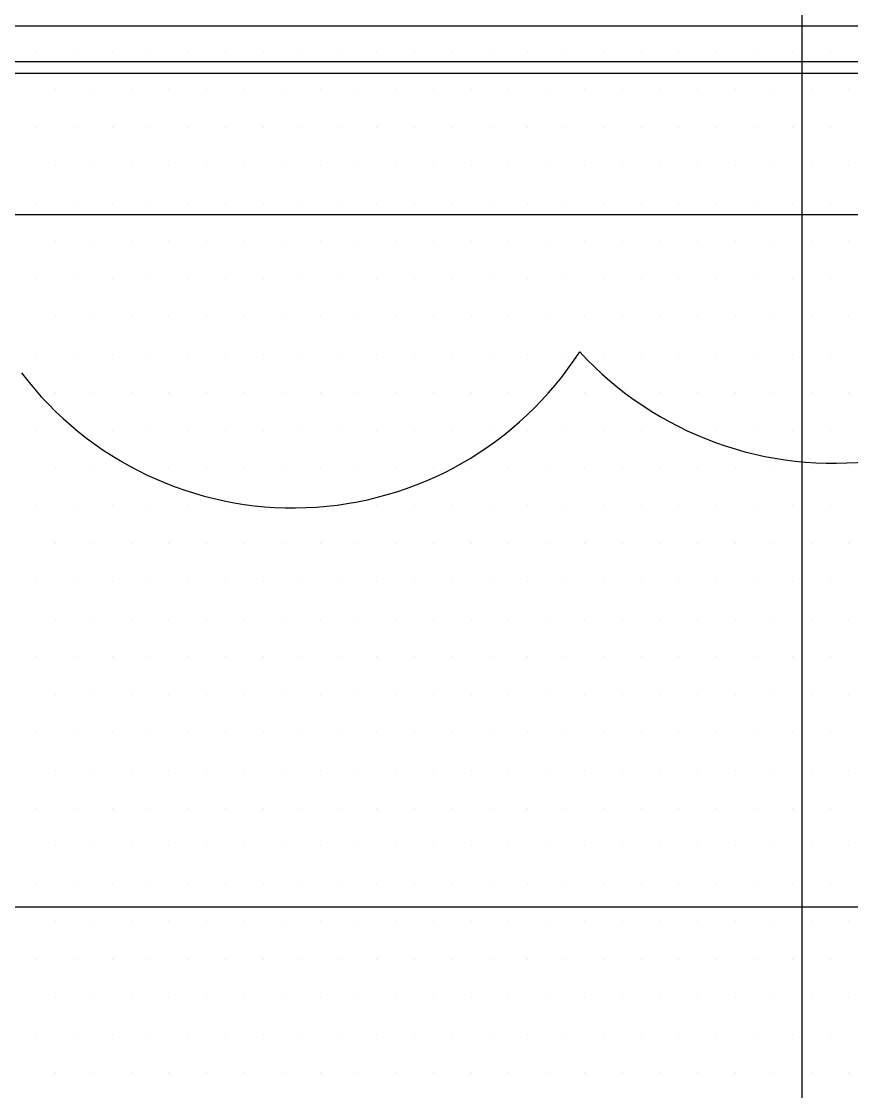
# Model space of a CAD drawing. Header units: millimetres. Extents: x 43168.9 to 43194.6, y -25545.1 to -25543.4.
# Drawn here: x 43177.7993 to 43177.8691, y -25543.9994 to -25543.9095 of the extents above; entities that cross this region are included whole.
import ezdxf

# ---------------------------------------------------------------- set-up
doc = ezdxf.new("R2010")
doc.units = ezdxf.units.MM
doc.header["$LTSCALE"] = 200
doc.linetypes.add('DASHDOT2', pattern=[0.5, 0.25, -0.125, 0, -0.125])
for name, color, linetype in [('aks_sgh', 5, 'DASHDOT2'), ('cam_sgh', 1, 'Continuous'), ('olcudis_sgh', 185, 'Continuous'), ('tarama-zemin_sgh', 197, 'Continuous')]:
    doc.layers.add(name, color=color, linetype=linetype)

msp = doc.modelspace()

# ---------------------------------------------------------------- linework, layer by layer
msp.add_line((43177.846212, -25543.937266), (43177.846212, -25543.937266))
for centre, radius, start, end in [((43177.867502, -25543.917743), 0.028887, 222.51979, 332.51979), ((43177.822133, -25543.921724), 0.028659, 217.15988, 327.15988)]:
    msp.add_arc(centre, radius, start, end)
at = {"layer": 'aks_sgh'}
for p, q in [((43177.864879, -25543.740919), (43177.864879, -25544.609919)), ((43178.16688, -25543.90991), (43177.364878, -25543.90991)), ((43178.16688, -25543.983919), (43177.364878, -25543.983919))]:
    msp.add_line(p, q, dxfattribs=at)
at = {"layer": 'cam_sgh'}
for p, q in [((43177.901879, -25543.91291), (43177.765879, -25543.91291)), ((43177.900879, -25543.91391), (43177.765879, -25543.91391))]:
    msp.add_line(p, q, dxfattribs=at)
at = {"layer": 'olcudis_sgh'}
msp.add_line((43177.901129, -25543.925757), (43177.630629, -25543.925757), dxfattribs=at)
at = {"layer": 'tarama-zemin_sgh'}
for p, q in [((43177.800575, -25543.9121), (43177.800575, -25543.9121)), ((43177.80375, -25543.9121), (43177.80375, -25543.9121)), ((43177.806925, -25543.9121), (43177.806925, -25543.9121)), ((43177.8101, -25543.9121), (43177.8101, -25543.9121)), ((43177.813275, -25543.9121), (43177.813275, -25543.9121)), ((43177.81645, -25543.9121), (43177.81645, -25543.9121)), ((43177.819625, -25543.9121), (43177.819625, -25543.9121)), ((43177.8228, -25543.9121), (43177.8228, -25543.9121)), ((43177.825975, -25543.9121), (43177.825975, -25543.9121)), ((43177.82915, -25543.9121), (43177.82915, -25543.9121)), ((43177.832325, -25543.9121), (43177.832325, -25543.9121)), ((43177.8355, -25543.9121), (43177.8355, -25543.9121)), ((43177.838675, -25543.9121), (43177.838675, -25543.9121)), ((43177.84185, -25543.9121), (43177.84185, -25543.9121)), ((43177.845025, -25543.9121), (43177.845025, -25543.9121)), ((43177.8482, -25543.9121), (43177.8482, -25543.9121)), ((43177.851375, -25543.9121), (43177.851375, -25543.9121)), ((43177.85455, -25543.9121), (43177.85455, -25543.9121)), ((43177.857725, -25543.9121), (43177.857725, -25543.9121)), ((43177.8609, -25543.9121), (43177.8609, -25543.9121)), ((43177.864075, -25543.9121), (43177.864075, -25543.9121)), ((43177.86725, -25543.9121), (43177.86725, -25543.9121)), ((43177.802162, -25543.915275), (43177.802162, -25543.915275)), ((43177.805337, -25543.915275), (43177.805337, -25543.915275)), ((43177.808512, -25543.915275), (43177.808512, -25543.915275)), ((43177.811687, -25543.915275), (43177.811687, -25543.915275)), ((43177.814862, -25543.915275), (43177.814862, -25543.915275)), ((43177.818037, -25543.915275), (43177.818037, -25543.915275)), ((43177.821212, -25543.915275), (43177.821212, -25543.915275)), ((43177.824387, -25543.915275), (43177.824387, -25543.915275)), ((43177.827562, -25543.915275), (43177.827562, -25543.915275)), ((43177.830737, -25543.915275), (43177.830737, -25543.915275)), ((43177.833912, -25543.915275), (43177.833912, -25543.915275)), ((43177.837087, -25543.915275), (43177.837087, -25543.915275)), ((43177.840262, -25543.915275), (43177.840262, -25543.915275)), ((43177.843437, -25543.915275), (43177.843437, -25543.915275)), ((43177.846612, -25543.915275), (43177.846612, -25543.915275)), ((43177.849787, -25543.915275), (43177.849787, -25543.915275)), ((43177.852962, -25543.915275), (43177.852962, -25543.915275)), ((43177.856137, -25543.915275), (43177.856137, -25543.915275)), ((43177.859312, -25543.915275), (43177.859312, -25543.915275)), ((43177.862487, -25543.915275), (43177.862487, -25543.915275)), ((43177.865662, -25543.915275), (43177.865662, -25543.915275)), ((43177.868837, -25543.915275), (43177.868837, -25543.915275)), ((43177.800575, -25543.91845), (43177.800575, -25543.91845)), ((43177.80375, -25543.91845), (43177.80375, -25543.91845)), ((43177.806925, -25543.91845), (43177.806925, -25543.91845)), ((43177.8101, -25543.91845), (43177.8101, -25543.91845)), ((43177.813275, -25543.91845), (43177.813275, -25543.91845)), ((43177.81645, -25543.91845), (43177.81645, -25543.91845)), ((43177.819625, -25543.91845), (43177.819625, -25543.91845)), ((43177.8228, -25543.91845), (43177.8228, -25543.91845)), ((43177.825975, -25543.91845), (43177.825975, -25543.91845)), ((43177.82915, -25543.91845), (43177.82915, -25543.91845)), ((43177.832325, -25543.91845), (43177.832325, -25543.91845)), ((43177.8355, -25543.91845), (43177.8355, -25543.91845)), ((43177.838675, -25543.91845), (43177.838675, -25543.91845)), ((43177.84185, -25543.91845), (43177.84185, -25543.91845)), ((43177.845025, -25543.91845), (43177.845025, -25543.91845)), ((43177.8482, -25543.91845), (43177.8482, -25543.91845)), ((43177.851375, -25543.91845), (43177.851375, -25543.91845)), ((43177.85455, -25543.91845), (43177.85455, -25543.91845)), ((43177.857725, -25543.91845), (43177.857725, -25543.91845)), ((43177.8609, -25543.91845), (43177.8609, -25543.91845)), ((43177.864075, -25543.91845), (43177.864075, -25543.91845)), ((43177.86725, -25543.91845), (43177.86725, -25543.91845)), ((43177.802162, -25543.921625), (43177.802162, -25543.921625)), ((43177.805337, -25543.921625), (43177.805337, -25543.921625)), ((43177.808512, -25543.921625), (43177.808512, -25543.921625)), ((43177.811687, -25543.921625), (43177.811687, -25543.921625)), ((43177.814862, -25543.921625), (43177.814862, -25543.921625)), ((43177.818037, -25543.921625), (43177.818037, -25543.921625)), ((43177.821212, -25543.921625), (43177.821212, -25543.921625)), ((43177.824387, -25543.921625), (43177.824387, -25543.921625)), ((43177.827562, -25543.921625), (43177.827562, -25543.921625)), ((43177.830737, -25543.921625), (43177.830737, -25543.921625)), ((43177.833912, -25543.921625), (43177.833912, -25543.921625)), ((43177.837087, -25543.921625), (43177.837087, -25543.921625)), ((43177.840262, -25543.921625), (43177.840262, -25543.921625)), ((43177.843437, -25543.921625), (43177.843437, -25543.921625)), ((43177.846612, -25543.921625), (43177.846612, -25543.921625)), ((43177.849787, -25543.921625), (43177.849787, -25543.921625)), ((43177.852962, -25543.921625), (43177.852962, -25543.921625)), ((43177.856137, -25543.921625), (43177.856137, -25543.921625)), ((43177.859312, -25543.921625), (43177.859312, -25543.921625)), ((43177.862487, -25543.921625), (43177.862487, -25543.921625)), ((43177.865662, -25543.921625), (43177.865662, -25543.921625)), ((43177.868837, -25543.921625), (43177.868837, -25543.921625)), ((43177.800575, -25543.9248), (43177.800575, -25543.9248)), ((43177.80375, -25543.9248), (43177.80375, -25543.9248)), ((43177.806925, -25543.9248), (43177.806925, -25543.9248)), ((43177.8101, -25543.9248), (43177.8101, -25543.9248)), ((43177.813275, -25543.9248), (43177.813275, -25543.9248)), ((43177.81645, -25543.9248), (43177.81645, -25543.9248)), ((43177.819625, -25543.9248), (43177.819625, -25543.9248)), ((43177.8228, -25543.9248), (43177.8228, -25543.9248)), ((43177.825975, -25543.9248), (43177.825975, -25543.9248)), ((43177.82915, -25543.9248), (43177.82915, -25543.9248)), ((43177.832325, -25543.9248), (43177.832325, -25543.9248)), ((43177.8355, -25543.9248), (43177.8355, -25543.9248)), ((43177.838675, -25543.9248), (43177.838675, -25543.9248)), ((43177.84185, -25543.9248), (43177.84185, -25543.9248)), ((43177.845025, -25543.9248), (43177.845025, -25543.9248)), ((43177.8482, -25543.9248), (43177.8482, -25543.9248)), ((43177.851375, -25543.9248), (43177.851375, -25543.9248)), ((43177.85455, -25543.9248), (43177.85455, -25543.9248)), ((43177.857725, -25543.9248), (43177.857725, -25543.9248)), ((43177.8609, -25543.9248), (43177.8609, -25543.9248)), ((43177.864075, -25543.9248), (43177.864075, -25543.9248)), ((43177.86725, -25543.9248), (43177.86725, -25543.9248)), ((43177.802162, -25543.927975), (43177.802162, -25543.927975)), ((43177.805337, -25543.927975), (43177.805337, -25543.927975)), ((43177.808512, -25543.927975), (43177.808512, -25543.927975)), ((43177.811687, -25543.927975), (43177.811687, -25543.927975)), ((43177.814862, -25543.927975), (43177.814862, -25543.927975)), ((43177.818037, -25543.927975), (43177.818037, -25543.927975)), ((43177.821212, -25543.927975), (43177.821212, -25543.927975)), ((43177.824387, -25543.927975), (43177.824387, -25543.927975)), ((43177.827562, -25543.927975), (43177.827562, -25543.927975)), ((43177.830737, -25543.927975), (43177.830737, -25543.927975)), ((43177.833912, -25543.927975), (43177.833912, -25543.927975)), ((43177.837087, -25543.927975), (43177.837087, -25543.927975)), ((43177.840262, -25543.927975), (43177.840262, -25543.927975)), ((43177.843437, -25543.927975), (43177.843437, -25543.927975)), ((43177.846612, -25543.927975), (43177.846612, -25543.927975)), ((43177.849787, -25543.927975), (43177.849787, -25543.927975)), ((43177.852962, -25543.927975), (43177.852962, -25543.927975)), ((43177.856137, -25543.927975), (43177.856137, -25543.927975)), ((43177.859312, -25543.927975), (43177.859312, -25543.927975)), ((43177.862487, -25543.927975), (43177.862487, -25543.927975)), ((43177.865662, -25543.927975), (43177.865662, -25543.927975)), ((43177.868837, -25543.927975), (43177.868837, -25543.927975)), ((43177.800575, -25543.93115), (43177.800575, -25543.93115)), ((43177.80375, -25543.93115), (43177.80375, -25543.93115)), ((43177.806925, -25543.93115), (43177.806925, -25543.93115)), ((43177.8101, -25543.93115), (43177.8101, -25543.93115)), ((43177.813275, -25543.93115), (43177.813275, -25543.93115)), ((43177.81645, -25543.93115), (43177.81645, -25543.93115)), ((43177.819625, -25543.93115), (43177.819625, -25543.93115)), ((43177.8228, -25543.93115), (43177.8228, -25543.93115)), ((43177.825975, -25543.93115), (43177.825975, -25543.93115)), ((43177.82915, -25543.93115), (43177.82915, -25543.93115)), ((43177.832325, -25543.93115), (43177.832325, -25543.93115)), ((43177.8355, -25543.93115), (43177.8355, -25543.93115)), ((43177.838675, -25543.93115), (43177.838675, -25543.93115)), ((43177.84185, -25543.93115), (43177.84185, -25543.93115)), ((43177.845025, -25543.93115), (43177.845025, -25543.93115)), ((43177.8482, -25543.93115), (43177.8482, -25543.93115)), ((43177.851375, -25543.93115), (43177.851375, -25543.93115)), ((43177.85455, -25543.93115), (43177.85455, -25543.93115)), ((43177.857725, -25543.93115), (43177.857725, -25543.93115)), ((43177.8609, -25543.93115), (43177.8609, -25543.93115)), ((43177.864075, -25543.93115), (43177.864075, -25543.93115)), ((43177.86725, -25543.93115), (43177.86725, -25543.93115)), ((43177.802162, -25543.934325), (43177.802162, -25543.934325)), ((43177.805337, -25543.934325), (43177.805337, -25543.934325)), ((43177.808512, -25543.934325), (43177.808512, -25543.934325)), ((43177.811687, -25543.934325), (43177.811687, -25543.934325)), ((43177.814862, -25543.934325), (43177.814862, -25543.934325)), ((43177.818037, -25543.934325), (43177.818037, -25543.934325)), ((43177.821212, -25543.934325), (43177.821212, -25543.934325)), ((43177.824387, -25543.934325), (43177.824387, -25543.934325)), ((43177.827562, -25543.934325), (43177.827562, -25543.934325)), ((43177.830737, -25543.934325), (43177.830737, -25543.934325)), ((43177.833912, -25543.934325), (43177.833912, -25543.934325)), ((43177.837087, -25543.934325), (43177.837087, -25543.934325)), ((43177.840262, -25543.934325), (43177.840262, -25543.934325)), ((43177.843437, -25543.934325), (43177.843437, -25543.934325)), ((43177.846612, -25543.934325), (43177.846612, -25543.934325)), ((43177.849787, -25543.934325), (43177.849787, -25543.934325)), ((43177.852962, -25543.934325), (43177.852962, -25543.934325)), ((43177.856137, -25543.934325), (43177.856137, -25543.934325)), ((43177.859312, -25543.934325), (43177.859312, -25543.934325)), ((43177.862487, -25543.934325), (43177.862487, -25543.934325)), ((43177.865662, -25543.934325), (43177.865662, -25543.934325)), ((43177.868837, -25543.934325), (43177.868837, -25543.934325)), ((43177.800575, -25543.9375), (43177.800575, -25543.9375)), ((43177.80375, -25543.9375), (43177.80375, -25543.9375)), ((43177.806925, -25543.9375), (43177.806925, -25543.9375)), ((43177.8101, -25543.9375), (43177.8101, -25543.9375)), ((43177.813275, -25543.9375), (43177.813275, -25543.9375)), ((43177.81645, -25543.9375), (43177.81645, -25543.9375)), ((43177.819625, -25543.9375), (43177.819625, -25543.9375)), ((43177.8228, -25543.9375), (43177.8228, -25543.9375)), ((43177.825975, -25543.9375), (43177.825975, -25543.9375)), ((43177.82915, -25543.9375), (43177.82915, -25543.9375)), ((43177.832325, -25543.9375), (43177.832325, -25543.9375)), ((43177.8355, -25543.9375), (43177.8355, -25543.9375)), ((43177.838675, -25543.9375), (43177.838675, -25543.9375)), ((43177.84185, -25543.9375), (43177.84185, -25543.9375)), ((43177.845025, -25543.9375), (43177.845025, -25543.9375)), ((43177.8482, -25543.9375), (43177.8482, -25543.9375)), ((43177.851375, -25543.9375), (43177.851375, -25543.9375)), ((43177.85455, -25543.9375), (43177.85455, -25543.9375)), ((43177.857725, -25543.9375), (43177.857725, -25543.9375)), ((43177.8609, -25543.9375), (43177.8609, -25543.9375)), ((43177.864075, -25543.9375), (43177.864075, -25543.9375)), ((43177.86725, -25543.9375), (43177.86725, -25543.9375)), ((43177.802162, -25543.940675), (43177.802162, -25543.940675)), ((43177.805337, -25543.940675), (43177.805337, -25543.940675)), ((43177.808512, -25543.940675), (43177.808512, -25543.940675)), ((43177.811687, -25543.940675), (43177.811687, -25543.940675)), ((43177.814862, -25543.940675), (43177.814862, -25543.940675)), ((43177.818037, -25543.940675), (43177.818037, -25543.940675)), ((43177.821212, -25543.940675), (43177.821212, -25543.940675)), ((43177.824387, -25543.940675), (43177.824387, -25543.940675)), ((43177.827562, -25543.940675), (43177.827562, -25543.940675)), ((43177.830737, -25543.940675), (43177.830737, -25543.940675)), ((43177.833912, -25543.940675), (43177.833912, -25543.940675)), ((43177.837087, -25543.940675), (43177.837087, -25543.940675)), ((43177.840262, -25543.940675), (43177.840262, -25543.940675)), ((43177.843437, -25543.940675), (43177.843437, -25543.940675)), ((43177.846612, -25543.940675), (43177.846612, -25543.940675)), ((43177.849787, -25543.940675), (43177.849787, -25543.940675)), ((43177.852962, -25543.940675), (43177.852962, -25543.940675)), ((43177.856137, -25543.940675), (43177.856137, -25543.940675)), ((43177.859312, -25543.940675), (43177.859312, -25543.940675)), ((43177.862487, -25543.940675), (43177.862487, -25543.940675)), ((43177.865662, -25543.940675), (43177.865662, -25543.940675)), ((43177.868837, -25543.940675), (43177.868837, -25543.940675)), ((43177.800575, -25543.94385), (43177.800575, -25543.94385)), ((43177.80375, -25543.94385), (43177.80375, -25543.94385)), ((43177.806925, -25543.94385), (43177.806925, -25543.94385)), ((43177.8101, -25543.94385), (43177.8101, -25543.94385)), ((43177.813275, -25543.94385), (43177.813275, -25543.94385)), ((43177.81645, -25543.94385), (43177.81645, -25543.94385)), ((43177.819625, -25543.94385), (43177.819625, -25543.94385)), ((43177.8228, -25543.94385), (43177.8228, -25543.94385)), ((43177.825975, -25543.94385), (43177.825975, -25543.94385)), ((43177.82915, -25543.94385), (43177.82915, -25543.94385)), ((43177.832325, -25543.94385), (43177.832325, -25543.94385)), ((43177.8355, -25543.94385), (43177.8355, -25543.94385)), ((43177.838675, -25543.94385), (43177.838675, -25543.94385)), ((43177.84185, -25543.94385), (43177.84185, -25543.94385)), ((43177.845025, -25543.94385), (43177.845025, -25543.94385)), ((43177.8482, -25543.94385), (43177.8482, -25543.94385)), ((43177.851375, -25543.94385), (43177.851375, -25543.94385)), ((43177.85455, -25543.94385), (43177.85455, -25543.94385)), ((43177.857725, -25543.94385), (43177.857725, -25543.94385)), ((43177.8609, -25543.94385), (43177.8609, -25543.94385)), ((43177.864075, -25543.94385), (43177.864075, -25543.94385)), ((43177.86725, -25543.94385), (43177.86725, -25543.94385)), ((43177.802162, -25543.947025), (43177.802162, -25543.947025)), ((43177.805337, -25543.947025), (43177.805337, -25543.947025)), ((43177.808512, -25543.947025), (43177.808512, -25543.947025)), ((43177.811687, -25543.947025), (43177.811687, -25543.947025)), ((43177.814862, -25543.947025), (43177.814862, -25543.947025)), ((43177.818037, -25543.947025), (43177.818037, -25543.947025)), ((43177.821212, -25543.947025), (43177.821212, -25543.947025)), ((43177.824387, -25543.947025), (43177.824387, -25543.947025)), ((43177.827562, -25543.947025), (43177.827562, -25543.947025)), ((43177.830737, -25543.947025), (43177.830737, -25543.947025)), ((43177.833912, -25543.947025), (43177.833912, -25543.947025)), ((43177.837087, -25543.947025), (43177.837087, -25543.947025)), ((43177.840262, -25543.947025), (43177.840262, -25543.947025)), ((43177.843437, -25543.947025), (43177.843437, -25543.947025)), ((43177.846612, -25543.947025), (43177.846612, -25543.947025)), ((43177.849787, -25543.947025), (43177.849787, -25543.947025)), ((43177.852962, -25543.947025), (43177.852962, -25543.947025)), ((43177.856137, -25543.947025), (43177.856137, -25543.947025)), ((43177.859312, -25543.947025), (43177.859312, -25543.947025)), ((43177.862487, -25543.947025), (43177.862487, -25543.947025)), ((43177.865662, -25543.947025), (43177.865662, -25543.947025)), ((43177.868837, -25543.947025), (43177.868837, -25543.947025)), ((43177.800575, -25543.9502), (43177.800575, -25543.9502)), ((43177.80375, -25543.9502), (43177.80375, -25543.9502)), ((43177.806925, -25543.9502), (43177.806925, -25543.9502)), ((43177.8101, -25543.9502), (43177.8101, -25543.9502)), ((43177.813275, -25543.9502), (43177.813275, -25543.9502)), ((43177.81645, -25543.9502), (43177.81645, -25543.9502)), ((43177.819625, -25543.9502), (43177.819625, -25543.9502)), ((43177.8228, -25543.9502), (43177.8228, -25543.9502)), ((43177.825975, -25543.9502), (43177.825975, -25543.9502)), ((43177.82915, -25543.9502), (43177.82915, -25543.9502)), ((43177.832325, -25543.9502), (43177.832325, -25543.9502)), ((43177.8355, -25543.9502), (43177.8355, -25543.9502)), ((43177.838675, -25543.9502), (43177.838675, -25543.9502)), ((43177.84185, -25543.9502), (43177.84185, -25543.9502)), ((43177.845025, -25543.9502), (43177.845025, -25543.9502)), ((43177.8482, -25543.9502), (43177.8482, -25543.9502)), ((43177.851375, -25543.9502), (43177.851375, -25543.9502)), ((43177.85455, -25543.9502), (43177.85455, -25543.9502)), ((43177.857725, -25543.9502), (43177.857725, -25543.9502)), ((43177.8609, -25543.9502), (43177.8609, -25543.9502)), ((43177.864075, -25543.9502), (43177.864075, -25543.9502)), ((43177.86725, -25543.9502), (43177.86725, -25543.9502)), ((43177.802162, -25543.953375), (43177.802162, -25543.953375)), ((43177.805337, -25543.953375), (43177.805337, -25543.953375)), ((43177.808512, -25543.953375), (43177.808512, -25543.953375)), ((43177.811687, -25543.953375), (43177.811687, -25543.953375)), ((43177.814862, -25543.953375), (43177.814862, -25543.953375)), ((43177.818037, -25543.953375), (43177.818037, -25543.953375)), ((43177.821212, -25543.953375), (43177.821212, -25543.953375)), ((43177.824387, -25543.953375), (43177.824387, -25543.953375)), ((43177.827562, -25543.953375), (43177.827562, -25543.953375)), ((43177.830737, -25543.953375), (43177.830737, -25543.953375)), ((43177.833912, -25543.953375), (43177.833912, -25543.953375)), ((43177.837087, -25543.953375), (43177.837087, -25543.953375)), ((43177.840262, -25543.953375), (43177.840262, -25543.953375)), ((43177.843437, -25543.953375), (43177.843437, -25543.953375)), ((43177.846612, -25543.953375), (43177.846612, -25543.953375)), ((43177.849787, -25543.953375), (43177.849787, -25543.953375)), ((43177.852962, -25543.953375), (43177.852962, -25543.953375)), ((43177.856137, -25543.953375), (43177.856137, -25543.953375)), ((43177.859312, -25543.953375), (43177.859312, -25543.953375)), ((43177.862487, -25543.953375), (43177.862487, -25543.953375)), ((43177.865662, -25543.953375), (43177.865662, -25543.953375)), ((43177.868837, -25543.953375), (43177.868837, -25543.953375)), ((43177.800575, -25543.95655), (43177.800575, -25543.95655)), ((43177.80375, -25543.95655), (43177.80375, -25543.95655)), ((43177.806925, -25543.95655), (43177.806925, -25543.95655)), ((43177.8101, -25543.95655), (43177.8101, -25543.95655)), ((43177.813275, -25543.95655), (43177.813275, -25543.95655)), ((43177.81645, -25543.95655), (43177.81645, -25543.95655)), ((43177.819625, -25543.95655), (43177.819625, -25543.95655)), ((43177.8228, -25543.95655), (43177.8228, -25543.95655)), ((43177.825975, -25543.95655), (43177.825975, -25543.95655)), ((43177.82915, -25543.95655), (43177.82915, -25543.95655)), ((43177.832325, -25543.95655), (43177.832325, -25543.95655)), ((43177.8355, -25543.95655), (43177.8355, -25543.95655)), ((43177.838675, -25543.95655), (43177.838675, -25543.95655)), ((43177.84185, -25543.95655), (43177.84185, -25543.95655)), ((43177.845025, -25543.95655), (43177.845025, -25543.95655)), ((43177.8482, -25543.95655), (43177.8482, -25543.95655)), ((43177.851375, -25543.95655), (43177.851375, -25543.95655)), ((43177.85455, -25543.95655), (43177.85455, -25543.95655)), ((43177.857725, -25543.95655), (43177.857725, -25543.95655)), ((43177.8609, -25543.95655), (43177.8609, -25543.95655)), ((43177.864075, -25543.95655), (43177.864075, -25543.95655)), ((43177.86725, -25543.95655), (43177.86725, -25543.95655)), ((43177.802162, -25543.959725), (43177.802162, -25543.959725)), ((43177.805337, -25543.959725), (43177.805337, -25543.959725)), ((43177.808512, -25543.959725), (43177.808512, -25543.959725)), ((43177.811687, -25543.959725), (43177.811687, -25543.959725)), ((43177.814862, -25543.959725), (43177.814862, -25543.959725)), ((43177.818037, -25543.959725), (43177.818037, -25543.959725)), ((43177.821212, -25543.959725), (43177.821212, -25543.959725)), ((43177.824387, -25543.959725), (43177.824387, -25543.959725)), ((43177.827562, -25543.959725), (43177.827562, -25543.959725)), ((43177.830737, -25543.959725), (43177.830737, -25543.959725)), ((43177.833912, -25543.959725), (43177.833912, -25543.959725)), ((43177.837087, -25543.959725), (43177.837087, -25543.959725)), ((43177.840262, -25543.959725), (43177.840262, -25543.959725)), ((43177.843437, -25543.959725), (43177.843437, -25543.959725)), ((43177.846612, -25543.959725), (43177.846612, -25543.959725)), ((43177.849787, -25543.959725), (43177.849787, -25543.959725)), ((43177.852962, -25543.959725), (43177.852962, -25543.959725)), ((43177.856137, -25543.959725), (43177.856137, -25543.959725)), ((43177.859312, -25543.959725), (43177.859312, -25543.959725)), ((43177.862487, -25543.959725), (43177.862487, -25543.959725)), ((43177.865662, -25543.959725), (43177.865662, -25543.959725)), ((43177.868837, -25543.959725), (43177.868837, -25543.959725)), ((43177.800575, -25543.9629), (43177.800575, -25543.9629)), ((43177.80375, -25543.9629), (43177.80375, -25543.9629)), ((43177.806925, -25543.9629), (43177.806925, -25543.9629)), ((43177.8101, -25543.9629), (43177.8101, -25543.9629)), ((43177.813275, -25543.9629), (43177.813275, -25543.9629)), ((43177.81645, -25543.9629), (43177.81645, -25543.9629)), ((43177.819625, -25543.9629), (43177.819625, -25543.9629)), ((43177.8228, -25543.9629), (43177.8228, -25543.9629)), ((43177.825975, -25543.9629), (43177.825975, -25543.9629)), ((43177.82915, -25543.9629), (43177.82915, -25543.9629)), ((43177.832325, -25543.9629), (43177.832325, -25543.9629)), ((43177.8355, -25543.9629), (43177.8355, -25543.9629)), ((43177.838675, -25543.9629), (43177.838675, -25543.9629)), ((43177.84185, -25543.9629), (43177.84185, -25543.9629)), ((43177.845025, -25543.9629), (43177.845025, -25543.9629)), ((43177.8482, -25543.9629), (43177.8482, -25543.9629)), ((43177.851375, -25543.9629), (43177.851375, -25543.9629)), ((43177.85455, -25543.9629), (43177.85455, -25543.9629)), ((43177.857725, -25543.9629), (43177.857725, -25543.9629)), ((43177.8609, -25543.9629), (43177.8609, -25543.9629)), ((43177.864075, -25543.9629), (43177.864075, -25543.9629)), ((43177.86725, -25543.9629), (43177.86725, -25543.9629)), ((43177.802162, -25543.966075), (43177.802162, -25543.966075)), ((43177.805337, -25543.966075), (43177.805337, -25543.966075)), ((43177.808512, -25543.966075), (43177.808512, -25543.966075)), ((43177.811687, -25543.966075), (43177.811687, -25543.966075)), ((43177.814862, -25543.966075), (43177.814862, -25543.966075)), ((43177.818037, -25543.966075), (43177.818037, -25543.966075)), ((43177.821212, -25543.966075), (43177.821212, -25543.966075)), ((43177.824387, -25543.966075), (43177.824387, -25543.966075)), ((43177.827562, -25543.966075), (43177.827562, -25543.966075)), ((43177.830737, -25543.966075), (43177.830737, -25543.966075)), ((43177.833912, -25543.966075), (43177.833912, -25543.966075)), ((43177.837087, -25543.966075), (43177.837087, -25543.966075)), ((43177.840262, -25543.966075), (43177.840262, -25543.966075)), ((43177.843437, -25543.966075), (43177.843437, -25543.966075)), ((43177.846612, -25543.966075), (43177.846612, -25543.966075)), ((43177.849787, -25543.966075), (43177.849787, -25543.966075)), ((43177.852962, -25543.966075), (43177.852962, -25543.966075)), ((43177.856137, -25543.966075), (43177.856137, -25543.966075)), ((43177.859312, -25543.966075), (43177.859312, -25543.966075)), ((43177.862487, -25543.966075), (43177.862487, -25543.966075)), ((43177.865662, -25543.966075), (43177.865662, -25543.966075)), ((43177.868837, -25543.966075), (43177.868837, -25543.966075)), ((43177.800575, -25543.96925), (43177.800575, -25543.96925)), ((43177.80375, -25543.96925), (43177.80375, -25543.96925)), ((43177.806925, -25543.96925), (43177.806925, -25543.96925)), ((43177.8101, -25543.96925), (43177.8101, -25543.96925)), ((43177.813275, -25543.96925), (43177.813275, -25543.96925)), ((43177.81645, -25543.96925), (43177.81645, -25543.96925)), ((43177.819625, -25543.96925), (43177.819625, -25543.96925)), ((43177.8228, -25543.96925), (43177.8228, -25543.96925)), ((43177.825975, -25543.96925), (43177.825975, -25543.96925)), ((43177.82915, -25543.96925), (43177.82915, -25543.96925)), ((43177.832325, -25543.96925), (43177.832325, -25543.96925)), ((43177.8355, -25543.96925), (43177.8355, -25543.96925)), ((43177.838675, -25543.96925), (43177.838675, -25543.96925)), ((43177.84185, -25543.96925), (43177.84185, -25543.96925)), ((43177.845025, -25543.96925), (43177.845025, -25543.96925)), ((43177.8482, -25543.96925), (43177.8482, -25543.96925)), ((43177.851375, -25543.96925), (43177.851375, -25543.96925)), ((43177.85455, -25543.96925), (43177.85455, -25543.96925)), ((43177.857725, -25543.96925), (43177.857725, -25543.96925)), ((43177.8609, -25543.96925), (43177.8609, -25543.96925)), ((43177.864075, -25543.96925), (43177.864075, -25543.96925)), ((43177.86725, -25543.96925), (43177.86725, -25543.96925)), ((43177.802162, -25543.972425), (43177.802162, -25543.972425)), ((43177.805337, -25543.972425), (43177.805337, -25543.972425)), ((43177.808512, -25543.972425), (43177.808512, -25543.972425)), ((43177.811687, -25543.972425), (43177.811687, -25543.972425)), ((43177.814862, -25543.972425), (43177.814862, -25543.972425)), ((43177.818037, -25543.972425), (43177.818037, -25543.972425)), ((43177.821212, -25543.972425), (43177.821212, -25543.972425)), ((43177.824387, -25543.972425), (43177.824387, -25543.972425)), ((43177.827562, -25543.972425), (43177.827562, -25543.972425)), ((43177.830737, -25543.972425), (43177.830737, -25543.972425)), ((43177.833912, -25543.972425), (43177.833912, -25543.972425)), ((43177.837087, -25543.972425), (43177.837087, -25543.972425)), ((43177.840262, -25543.972425), (43177.840262, -25543.972425)), ((43177.843437, -25543.972425), (43177.843437, -25543.972425)), ((43177.846612, -25543.972425), (43177.846612, -25543.972425)), ((43177.849787, -25543.972425), (43177.849787, -25543.972425)), ((43177.852962, -25543.972425), (43177.852962, -25543.972425)), ((43177.856137, -25543.972425), (43177.856137, -25543.972425)), ((43177.859312, -25543.972425), (43177.859312, -25543.972425)), ((43177.862487, -25543.972425), (43177.862487, -25543.972425)), ((43177.865662, -25543.972425), (43177.865662, -25543.972425)), ((43177.868837, -25543.972425), (43177.868837, -25543.972425)), ((43177.800575, -25543.9756), (43177.800575, -25543.9756)), ((43177.80375, -25543.9756), (43177.80375, -25543.9756)), ((43177.806925, -25543.9756), (43177.806925, -25543.9756)), ((43177.8101, -25543.9756), (43177.8101, -25543.9756)), ((43177.813275, -25543.9756), (43177.813275, -25543.9756)), ((43177.81645, -25543.9756), (43177.81645, -25543.9756)), ((43177.819625, -25543.9756), (43177.819625, -25543.9756)), ((43177.8228, -25543.9756), (43177.8228, -25543.9756)), ((43177.825975, -25543.9756), (43177.825975, -25543.9756)), ((43177.82915, -25543.9756), (43177.82915, -25543.9756)), ((43177.832325, -25543.9756), (43177.832325, -25543.9756)), ((43177.8355, -25543.9756), (43177.8355, -25543.9756)), ((43177.838675, -25543.9756), (43177.838675, -25543.9756)), ((43177.84185, -25543.9756), (43177.84185, -25543.9756)), ((43177.845025, -25543.9756), (43177.845025, -25543.9756)), ((43177.8482, -25543.9756), (43177.8482, -25543.9756)), ((43177.851375, -25543.9756), (43177.851375, -25543.9756)), ((43177.85455, -25543.9756), (43177.85455, -25543.9756)), ((43177.857725, -25543.9756), (43177.857725, -25543.9756)), ((43177.8609, -25543.9756), (43177.8609, -25543.9756)), ((43177.864075, -25543.9756), (43177.864075, -25543.9756)), ((43177.86725, -25543.9756), (43177.86725, -25543.9756)), ((43177.802162, -25543.978775), (43177.802162, -25543.978775)), ((43177.805337, -25543.978775), (43177.805337, -25543.978775)), ((43177.808512, -25543.978775), (43177.808512, -25543.978775)), ((43177.811687, -25543.978775), (43177.811687, -25543.978775)), ((43177.814862, -25543.978775), (43177.814862, -25543.978775)), ((43177.818037, -25543.978775), (43177.818037, -25543.978775)), ((43177.821212, -25543.978775), (43177.821212, -25543.978775)), ((43177.824387, -25543.978775), (43177.824387, -25543.978775)), ((43177.827562, -25543.978775), (43177.827562, -25543.978775)), ((43177.830737, -25543.978775), (43177.830737, -25543.978775)), ((43177.833912, -25543.978775), (43177.833912, -25543.978775)), ((43177.837087, -25543.978775), (43177.837087, -25543.978775)), ((43177.840262, -25543.978775), (43177.840262, -25543.978775)), ((43177.843437, -25543.978775), (43177.843437, -25543.978775)), ((43177.846612, -25543.978775), (43177.846612, -25543.978775)), ((43177.849787, -25543.978775), (43177.849787, -25543.978775)), ((43177.852962, -25543.978775), (43177.852962, -25543.978775)), ((43177.856137, -25543.978775), (43177.856137, -25543.978775)), ((43177.859312, -25543.978775), (43177.859312, -25543.978775)), ((43177.862487, -25543.978775), (43177.862487, -25543.978775)), ((43177.865662, -25543.978775), (43177.865662, -25543.978775)), ((43177.868837, -25543.978775), (43177.868837, -25543.978775)), ((43177.800575, -25543.98195), (43177.800575, -25543.98195)), ((43177.80375, -25543.98195), (43177.80375, -25543.98195)), ((43177.806925, -25543.98195), (43177.806925, -25543.98195)), ((43177.8101, -25543.98195), (43177.8101, -25543.98195)), ((43177.813275, -25543.98195), (43177.813275, -25543.98195)), ((43177.81645, -25543.98195), (43177.81645, -25543.98195)), ((43177.819625, -25543.98195), (43177.819625, -25543.98195)), ((43177.8228, -25543.98195), (43177.8228, -25543.98195)), ((43177.825975, -25543.98195), (43177.825975, -25543.98195)), ((43177.82915, -25543.98195), (43177.82915, -25543.98195)), ((43177.832325, -25543.98195), (43177.832325, -25543.98195)), ((43177.8355, -25543.98195), (43177.8355, -25543.98195)), ((43177.838675, -25543.98195), (43177.838675, -25543.98195)), ((43177.84185, -25543.98195), (43177.84185, -25543.98195)), ((43177.845025, -25543.98195), (43177.845025, -25543.98195)), ((43177.8482, -25543.98195), (43177.8482, -25543.98195)), ((43177.851375, -25543.98195), (43177.851375, -25543.98195)), ((43177.85455, -25543.98195), (43177.85455, -25543.98195)), ((43177.857725, -25543.98195), (43177.857725, -25543.98195)), ((43177.8609, -25543.98195), (43177.8609, -25543.98195)), ((43177.864075, -25543.98195), (43177.864075, -25543.98195)), ((43177.86725, -25543.98195), (43177.86725, -25543.98195)), ((43177.802162, -25543.985125), (43177.802162, -25543.985125)), ((43177.805337, -25543.985125), (43177.805337, -25543.985125)), ((43177.808512, -25543.985125), (43177.808512, -25543.985125)), ((43177.811687, -25543.985125), (43177.811687, -25543.985125)), ((43177.814862, -25543.985125), (43177.814862, -25543.985125)), ((43177.818037, -25543.985125), (43177.818037, -25543.985125)), ((43177.821212, -25543.985125), (43177.821212, -25543.985125)), ((43177.824387, -25543.985125), (43177.824387, -25543.985125)), ((43177.827562, -25543.985125), (43177.827562, -25543.985125)), ((43177.830737, -25543.985125), (43177.830737, -25543.985125)), ((43177.833912, -25543.985125), (43177.833912, -25543.985125)), ((43177.837087, -25543.985125), (43177.837087, -25543.985125)), ((43177.840262, -25543.985125), (43177.840262, -25543.985125)), ((43177.843437, -25543.985125), (43177.843437, -25543.985125)), ((43177.846612, -25543.985125), (43177.846612, -25543.985125)), ((43177.849787, -25543.985125), (43177.849787, -25543.985125)), ((43177.852962, -25543.985125), (43177.852962, -25543.985125)), ((43177.856137, -25543.985125), (43177.856137, -25543.985125)), ((43177.859312, -25543.985125), (43177.859312, -25543.985125)), ((43177.862487, -25543.985125), (43177.862487, -25543.985125)), ((43177.865662, -25543.985125), (43177.865662, -25543.985125)), ((43177.868837, -25543.985125), (43177.868837, -25543.985125)), ((43177.800575, -25543.9883), (43177.800575, -25543.9883)), ((43177.80375, -25543.9883), (43177.80375, -25543.9883)), ((43177.806925, -25543.9883), (43177.806925, -25543.9883)), ((43177.8101, -25543.9883), (43177.8101, -25543.9883)), ((43177.813275, -25543.9883), (43177.813275, -25543.9883)), ((43177.81645, -25543.9883), (43177.81645, -25543.9883)), ((43177.819625, -25543.9883), (43177.819625, -25543.9883)), ((43177.8228, -25543.9883), (43177.8228, -25543.9883)), ((43177.825975, -25543.9883), (43177.825975, -25543.9883)), ((43177.82915, -25543.9883), (43177.82915, -25543.9883)), ((43177.832325, -25543.9883), (43177.832325, -25543.9883)), ((43177.8355, -25543.9883), (43177.8355, -25543.9883)), ((43177.838675, -25543.9883), (43177.838675, -25543.9883)), ((43177.84185, -25543.9883), (43177.84185, -25543.9883)), ((43177.845025, -25543.9883), (43177.845025, -25543.9883)), ((43177.8482, -25543.9883), (43177.8482, -25543.9883)), ((43177.851375, -25543.9883), (43177.851375, -25543.9883)), ((43177.85455, -25543.9883), (43177.85455, -25543.9883)), ((43177.857725, -25543.9883), (43177.857725, -25543.9883)), ((43177.8609, -25543.9883), (43177.8609, -25543.9883)), ((43177.864075, -25543.9883), (43177.864075, -25543.9883)), ((43177.86725, -25543.9883), (43177.86725, -25543.9883)), ((43177.802162, -25543.991475), (43177.802162, -25543.991475)), ((43177.805337, -25543.991475), (43177.805337, -25543.991475)), ((43177.808512, -25543.991475), (43177.808512, -25543.991475)), ((43177.811687, -25543.991475), (43177.811687, -25543.991475)), ((43177.814862, -25543.991475), (43177.814862, -25543.991475)), ((43177.818037, -25543.991475), (43177.818037, -25543.991475)), ((43177.821212, -25543.991475), (43177.821212, -25543.991475)), ((43177.824387, -25543.991475), (43177.824387, -25543.991475)), ((43177.827562, -25543.991475), (43177.827562, -25543.991475)), ((43177.830737, -25543.991475), (43177.830737, -25543.991475)), ((43177.833912, -25543.991475), (43177.833912, -25543.991475)), ((43177.837087, -25543.991475), (43177.837087, -25543.991475)), ((43177.840262, -25543.991475), (43177.840262, -25543.991475)), ((43177.843437, -25543.991475), (43177.843437, -25543.991475)), ((43177.846612, -25543.991475), (43177.846612, -25543.991475)), ((43177.849787, -25543.991475), (43177.849787, -25543.991475)), ((43177.852962, -25543.991475), (43177.852962, -25543.991475)), ((43177.856137, -25543.991475), (43177.856137, -25543.991475)), ((43177.859312, -25543.991475), (43177.859312, -25543.991475)), ((43177.862487, -25543.991475), (43177.862487, -25543.991475)), ((43177.865662, -25543.991475), (43177.865662, -25543.991475)), ((43177.868837, -25543.991475), (43177.868837, -25543.991475)), ((43177.800575, -25543.99465), (43177.800575, -25543.99465)), ((43177.80375, -25543.99465), (43177.80375, -25543.99465)), ((43177.806925, -25543.99465), (43177.806925, -25543.99465)), ((43177.8101, -25543.99465), (43177.8101, -25543.99465)), ((43177.813275, -25543.99465), (43177.813275, -25543.99465)), ((43177.81645, -25543.99465), (43177.81645, -25543.99465)), ((43177.819625, -25543.99465), (43177.819625, -25543.99465)), ((43177.8228, -25543.99465), (43177.8228, -25543.99465)), ((43177.825975, -25543.99465), (43177.825975, -25543.99465)), ((43177.82915, -25543.99465), (43177.82915, -25543.99465)), ((43177.832325, -25543.99465), (43177.832325, -25543.99465)), ((43177.8355, -25543.99465), (43177.8355, -25543.99465)), ((43177.838675, -25543.99465), (43177.838675, -25543.99465)), ((43177.84185, -25543.99465), (43177.84185, -25543.99465)), ((43177.845025, -25543.99465), (43177.845025, -25543.99465)), ((43177.8482, -25543.99465), (43177.8482, -25543.99465)), ((43177.851375, -25543.99465), (43177.851375, -25543.99465)), ((43177.85455, -25543.99465), (43177.85455, -25543.99465)), ((43177.857725, -25543.99465), (43177.857725, -25543.99465)), ((43177.8609, -25543.99465), (43177.8609, -25543.99465)), ((43177.864075, -25543.99465), (43177.864075, -25543.99465)), ((43177.86725, -25543.99465), (43177.86725, -25543.99465)), ((43177.802162, -25543.997825), (43177.802162, -25543.997825)), ((43177.805337, -25543.997825), (43177.805337, -25543.997825)), ((43177.808512, -25543.997825), (43177.808512, -25543.997825)), ((43177.811687, -25543.997825), (43177.811687, -25543.997825)), ((43177.814862, -25543.997825), (43177.814862, -25543.997825)), ((43177.818037, -25543.997825), (43177.818037, -25543.997825)), ((43177.821212, -25543.997825), (43177.821212, -25543.997825)), ((43177.824387, -25543.997825), (43177.824387, -25543.997825)), ((43177.827562, -25543.997825), (43177.827562, -25543.997825)), ((43177.830737, -25543.997825), (43177.830737, -25543.997825)), ((43177.833912, -25543.997825), (43177.833912, -25543.997825)), ((43177.837087, -25543.997825), (43177.837087, -25543.997825)), ((43177.840262, -25543.997825), (43177.840262, -25543.997825)), ((43177.843437, -25543.997825), (43177.843437, -25543.997825)), ((43177.846612, -25543.997825), (43177.846612, -25543.997825)), ((43177.849787, -25543.997825), (43177.849787, -25543.997825)), ((43177.852962, -25543.997825), (43177.852962, -25543.997825)), ((43177.856137, -25543.997825), (43177.856137, -25543.997825)), ((43177.859312, -25543.997825), (43177.859312, -25543.997825)), ((43177.862487, -25543.997825), (43177.862487, -25543.997825)), ((43177.865662, -25543.997825), (43177.865662, -25543.997825)), ((43177.868837, -25543.997825), (43177.868837, -25543.997825))]:
    msp.add_line(p, q, dxfattribs=at)

doc.saveas('drawing.dxf')
